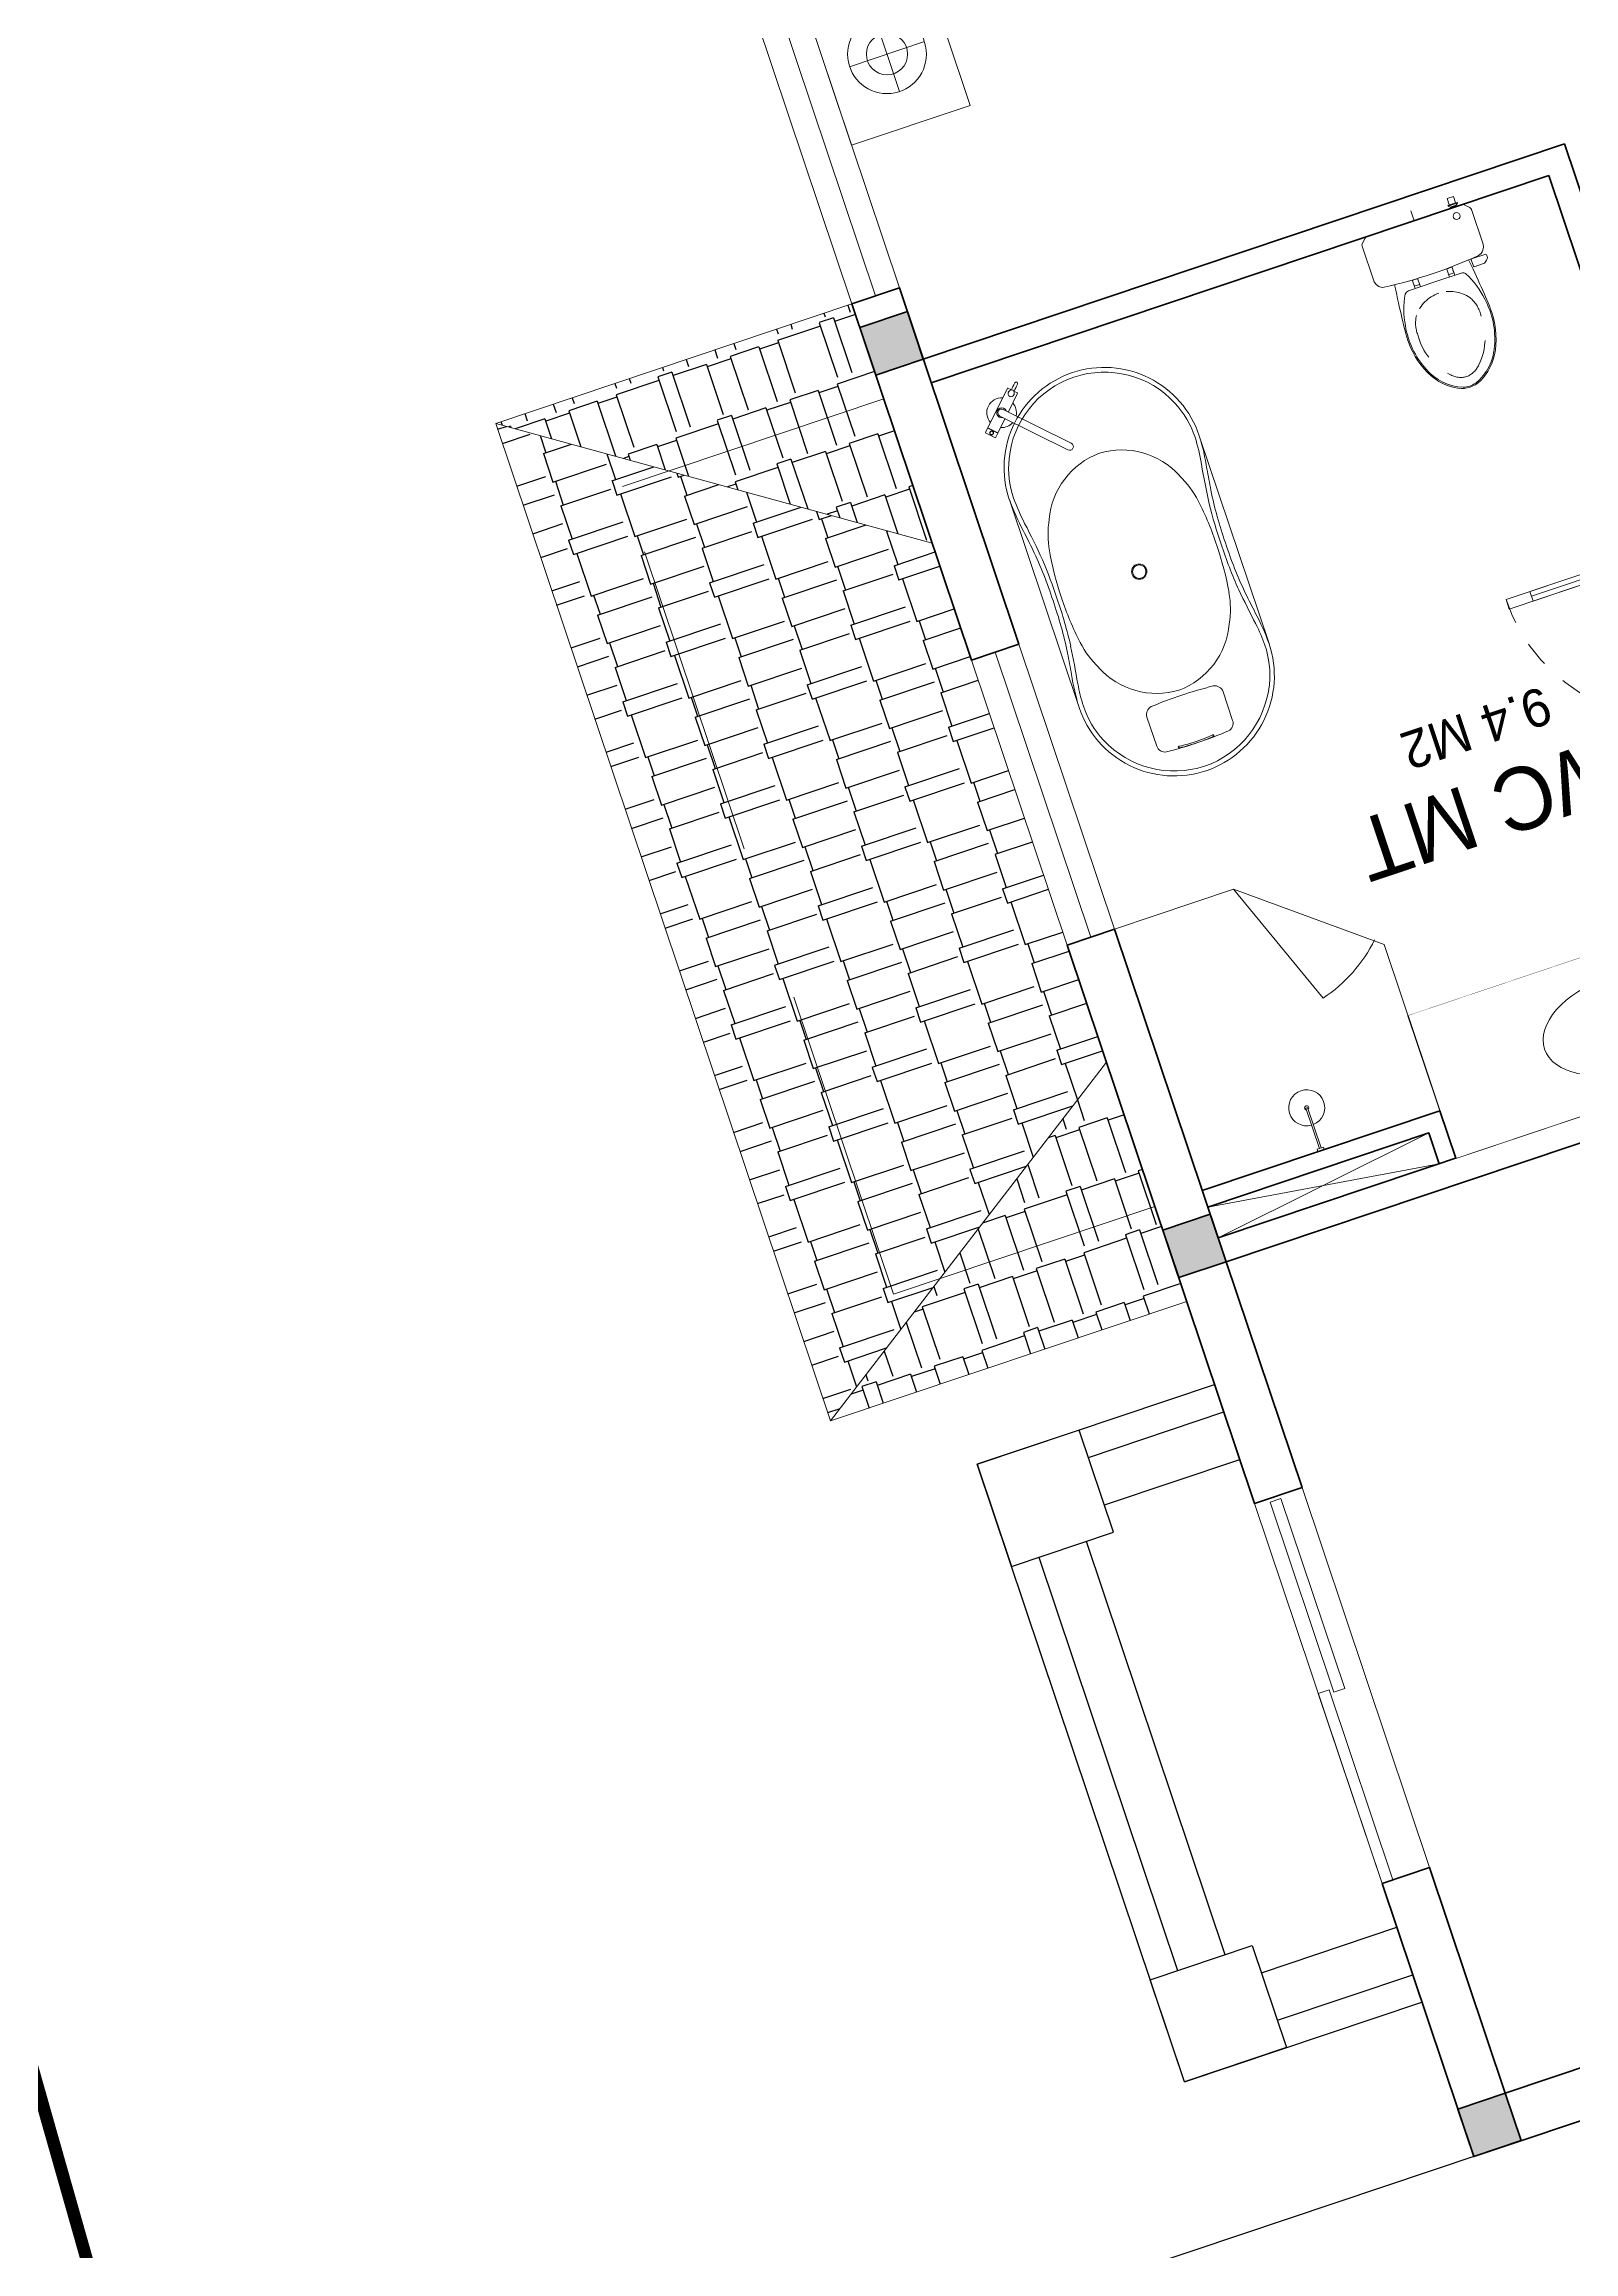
# Model space of a CAD drawing. Header units: metres. Extents: x 568336 to 569219, y 2065964 to 2066430.
# Drawn here: x 568504.24 to 568510.35, y 2066121.38 to 2066130.19 of the extents above; entities that cross this region are included whole.
import ezdxf

# ---------------------------------------------------------------- set-up
doc = ezdxf.new("R2010")
doc.units = ezdxf.units.M
for name, pattern in [('CENTER', [2, 1.25, -0.25, 0.25, -0.25]), ('DASHED', [0.75, 0.5, -0.25]), ('HIDDEN', [0.375, 0.25, -0.125]), ('xref-thap C (mb tang 32-2)$0$HIDDEN', [0.375, 0.25, -0.125]), ('Xref-VCMT-BT3 - tuong bao$0$HIDDEN', [0.375, 0.25, -0.125])]:
    doc.linetypes.add(name, pattern=pattern)
doc.layers.get('0').update_dxf_attribs({"linetype": 'CONTINUOUS'})
doc.layers.get('DEFPOINTS').update_dxf_attribs({"linetype": 'CONTINUOUS'})
for name, color, linetype, lineweight in [('-CONCRETE', 1, 'CONTINUOUS', 35), ('-DOOR', 137, 'CONTINUOUS', 9), ('-FURNITURE', 46, 'CONTINUOUS', 9), ('-HIDE', 3, 'HIDDEN', 13), ('-LINE1', 7, 'CONTINUOUS', 18), ('-RANH GIOI KHU DAT', 12, 'CENTER', 18), ('-TEXT', 7, 'CONTINUOUS', 15), ('-WALL', 4, 'CONTINUOUS', 35), ('Bighome_khuat', 251, 'DASHED', 5), ('TEXT25', 2, 'CONTINUOUS', 13)]:
    doc.layers.add(name, color=color, linetype=linetype, lineweight=lineweight)
for name, color, linetype in [('1-NETMANH', 8, 'CONTINUOUS'), ('13. NET HATCH', 252, 'CONTINUOUS'), ('LoLK', 6, 'CONTINUOUS'), ('SOLO', 7, 'CONTINUOUS')]:
    doc.layers.add(name, color=color, linetype=linetype)
doc.styles.add('T1', font='', dxfattribs={"height": 200})
doc.styles.get('T1').set_extended_font_data('VNgeometric Light')

# ---------------------------------------------------------------- blocks, each defined once
blk = doc.blocks.new('Sink_Cicle')
blk.add_lwpolyline([(17.5, -50), (-17.5, -50), (-17.5, -252.3), (17.5, -252.3)], close=True)
blk.add_circle((0, -300), 17.5)
at = {"layer": 'DEFPOINTS'}
blk.add_line((0, -100), (0, 0), dxfattribs=at)
blk.add_wipeout([(17.5, -50), (-17.5, -50), (-17.5, -252.3), (17.5, -252.3)])
at = {"layer": '-FURNITURE', "linetype": 'Continuous'}
blk.add_ellipse((0, -300), major_axis=(-325, 0), ratio=0.584615, dxfattribs=at)
blk.add_line((-17.5, -237.3), (17.5, -237.3))
blk = doc.blocks.new('*U191')
at = {"ltscale": 300}
blk.add_lwpolyline([(0, 0), (1600, 0), (1600, -600), (0, -600)], close=True, dxfattribs=at)
blk.add_wipeout([(0, 0), (1600, 0), (1600, -600), (0, -600)], dxfattribs=at)
blk.add_blockref('Sink_Cicle', (800, 0), dxfattribs=at)
blk = doc.blocks.new('A$C52EE6B0C')
for p, q in [((-17.21, 15.73), (17.22, 15.73)), ((-17.21, -15.76), (17.25, -15.76))]:
    blk.add_line(p, q)
for radius in [1.2, 1.06]:
    blk.add_circle((0, -0.01), radius)
for centre, radius, start, end in [((-17.24, -0.01), 15.75, 90, 180.006), ((-17.26, 0.1), 14.92, 89.8926, 114.0143), ((-18.18, -21.57), 37.31, 80.3254, 88.5595), ((-17.86, -16.41), 31.44, 80.9553, 88.8517), ((3.49, 116.01), 102.69, 260.8064, 264.3565), ((10, 158.8), 145.24, 261.3218, 262.6566), ((-0.88, 77.07), 62.8, 262.9723, 270.8035), ((0.89, 77.07), 62.8, 269.1965, 277.0277), ((0.58, 84.46), 70.9, 269.5363, 275.751), ((-18.44, 226.88), 214.55, 276.9922, 278.5968), ((-9.99, 158.8), 145.24, 277.3434, 278.6782), ((18.19, -21.57), 37.31, 91.4405, 99.6746), ((17.5, -11.01), 26.04, 90.5716, 98.5262), ((17.38, 0.65), 14.38, 65.524, 90.5716), ((17.25, -0.01), 15.75, 359.994, 90), ((-17.21, 0), 15.03, 114.0143, 180.0588), ((-7.45, -0.4), 12.19, 113.3669, 178.172), ((-5.42, -2.21), 14.69, 98.5198, 117.8513), ((-0.26, -36.68), 49.55, 89.6984, 98.5198), ((-0.44, 89.41), 75.84, 265.3361, 270.3355), ((0.27, -36.68), 49.55, 81.4802, 90.3016), ((5.43, -2.21), 14.69, 62.1487, 81.4802), ((7.46, -0.4), 12.19, 1.828, 66.6331), ((17.03, -0.12), 15.22, 0.4019, 65.524), ((28.3, 2.77), 0.286, 160.8079, 185.6776), ((1.03, 0.06), 27.11, 359.8448, 5.6776), ((28.15, 2.82), 0.123, 123.4741, 160.8079), ((28.12, 2.87), 0.0732, 85.7912, 123.4741), ((28.11, 2.83), 0.109, 39.0943, 85.7912), ((27.99, 2.72), 0.275, 4.9413, 41.0024), ((1.84, 0.05), 26.56, 359.8607, 5.8154), ((-17.24, -0.02), 15.75, 179.994, 270), ((-17.21, -0.03), 15.03, 179.9411, 245.9857), ((-7.45, 0.37), 12.19, 181.828, 246.6331), ((7.46, 0.37), 12.19, 293.3669, 358.172), ((17.25, -0.02), 15.75, 270, 0.006), ((17.03, 0.09), 15.22, 294.476, 359.5981), ((1.03, -0.09), 27.11, 354.3224, 0.1552), ((28.3, -2.8), 0.286, 174.3224, 199.1921), ((28.15, -2.85), 0.123, 199.1921, 236.5259), ((28.12, -2.89), 0.0732, 236.5259, 274.2088), ((28.11, -2.86), 0.109, 274.2088, 320.9057), ((27.99, -2.75), 0.275, 318.9976, 355.0587), ((1.84, -0.08), 26.56, 354.1846, 0.1393), ((-17.26, -0.13), 14.92, 245.9857, 270.1074), ((3.49, -116.04), 102.69, 95.6435, 99.1936), ((-5.42, 2.18), 14.69, 242.1487, 261.4802), ((-0.26, 36.65), 49.55, 261.4802, 270.3016), ((-0.44, -89.44), 75.84, 89.6645, 94.6639), ((0.27, 36.65), 49.55, 269.6984, 278.5198), ((0.58, -84.49), 70.9, 84.249, 90.4637), ((5.43, 2.18), 14.69, 278.5198, 297.8513), ((17.38, -0.67), 14.38, 269.4284, 294.476), ((-18.18, 21.54), 37.31, 271.4405, 279.6746), ((-17.86, 16.38), 31.44, 271.1483, 279.0447), ((10, -158.82), 145.24, 97.3434, 98.6782), ((-0.88, -77.1), 62.8, 89.1965, 97.0277), ((0.89, -77.1), 62.8, 82.9723, 90.8035), ((-18.44, -226.91), 214.55, 81.4032, 83.0078), ((-9.99, -158.82), 145.24, 81.3218, 82.6566), ((18.19, 21.54), 37.31, 260.3254, 268.5595), ((17.5, 10.99), 26.04, 261.4738, 269.4284)]:
    blk.add_arc(centre, radius, start, end)
at = {"layer": 'DEFPOINTS'}
for tag, p in [('MODELNUMBER', (0, 0)), ('TRADENAME', (0, 0)), ('PRODUCT', (0, 0)), ('MATERIAL', (0, -0.01))]:
    blk.add_attdef(tag, p, '', height=0.001, dxfattribs=at)
blk = doc.blocks.new('A$C4D835AF5')
at = {"layer": '-FURNITURE', "ltscale": 8}
for p, q in [((-3.94, 0.33), (-3.94, 0.87)), ((-3.86, 0.31), (-3.92, 0.31)), ((3.15, 0.91), (-3.9, 0.91)), ((-3.55, 0.46), (-3.55, 0.49)), ((-3.34, 0.49), (-3.34, 0.46)), ((-0.59, 0), (-0.59, -12.09)), ((0.59, 0), (0.59, -12.09)), ((3.15, -0.91), (3.15, 0.91)), ((3.17, 0.9), (3.15, 0.9)), ((3.17, -0.9), (3.17, 0.9)), ((3.19, 0.91), (3.98, 0.91)), ((4, -0.89), (4, 0.89)), ((-3.94, -0.87), (-3.94, -0.33)), ((-3.86, -0.31), (-3.92, -0.31)), ((-0.59, -0.91), (-3.9, -0.91)), ((-3.7, -0.45), (-3.7, -0.42)), ((-3.63, -0.46), (-3.62, -0.45)), ((-3.59, -0.47), (-3.59, -0.46)), ((-3.52, -0.47), (-3.52, -0.47)), ((-3.48, -0.49), (-3.49, -0.47)), ((-3.41, -0.49), (-3.4, -0.47)), ((-3.37, -0.47), (-3.37, -0.47)), ((-3.3, -0.47), (-3.3, -0.46)), ((-3.26, -0.46), (-3.27, -0.45)), ((-3.19, -0.45), (-3.19, -0.42)), ((3.15, -0.91), (0.59, -0.91)), ((3.17, -0.9), (3.15, -0.9)), ((3.19, -0.91), (3.98, -0.91))]:
    blk.add_line(p, q, dxfattribs=at)
for radius in [0.311, 0.264]:
    blk.add_circle((3.58, 0), radius, dxfattribs=at)
for centre, radius, start, end in [((-5.16, 0), 0.25, 92.2606, 178.0931), ((-5.17, -0.01), 0.24, 175.3989, 267.6837), ((-5.41, -2528.91), 2529.16, 89.96608, 89.99458), ((-3.9, 0.87), 0.0394, 90, 180), ((-3.92, 0.33), 0.0197, 180, 270), ((-3.44, -0.18), 0.68, 90.0156, 98.8981), ((-3.45, -0.18), 0.68, 81.1019, 89.9843), ((0, 0), 2.36, 22.5403, 157.4597), ((0, 0), 0.787, 318.5904, 221.4096), ((0, 0), 0.591, 0, 180), ((3.19, 0.89), 0.0197, 90, 180), ((3.98, 0.89), 0.0197, 0, 90), ((-4.56, 275.44), 275.69, 269.8714, 270.1344), ((-3.92, -0.33), 0.0197, 90, 180), ((-3.9, -0.87), 0.0394, 180, 270), ((-3.69, -0.45), 0.0116, 184.9731, 258.0341), ((-3.65, -0.25), 0.212, 257.2816, 272.5837), ((-3.64, -0.45), 0.0113, 272.4657, 345.4476), ((-3.58, -0.47), 0.0111, 186.415, 247.4427), ((-3.54, -0.29), 0.191, 257.5175, 274.7853), ((-3.53, -0.47), 0.013, 270.8628, 343.9334), ((-3.47, -0.49), 0.0123, 192.379, 260.1423), ((-3.45, -0.3), 0.207, 262.2006, 277.9341), ((-3.42, -0.49), 0.0113, 277.3078, 350.62), ((-3.36, -0.47), 0.012, 194.1286, 259.0417), ((-3.34, -0.27), 0.209, 264.2063, 279.0284), ((-3.31, -0.47), 0.013, 269.1876, 350.2219), ((-3.25, -0.45), 0.0111, 194.1922, 261.8514), ((-3.24, -0.24), 0.225, 267.1756, 281.6728), ((-3.2, -0.45), 0.0128, 280.6032, 352.1474), ((0, 0), 2.36, 202.5403, 255.4906), ((0, 0), 2.36, 284.5093, 337.4597), ((3.19, -0.89), 0.0197, 180, 270), ((3.98, -0.89), 0.0197, 270, 0), ((0, -12.09), 0.591, 180, 0)]:
    blk.add_arc(centre, radius, start, end, dxfattribs=at)
blk.add_ellipse((-3.44, 0), major_axis=(0.555, 0), ratio=0.849194, dxfattribs=at)
for tag, p in [('MODELNUMBER', (0, 0.01)), ('TRADENAME', (0, 0.01)), ('PRODUCT', (0, 0.01)), ('MATERIAL', (0, 0))]:
    blk.add_attdef(tag, p, '', height=0.001, dxfattribs=at)
blk = doc.blocks.new('A$C513779E1')
at = {"layer": '-FURNITURE', "ltscale": 5}
for p, q in [((-155.7, -560.1), (-155.7, -682.4)), ((164.3, -560.8), (164.3, -681.6))]:
    blk.add_line(p, q, dxfattribs=at)
for centre, radius, start, end in [((-121.5, -559.8), 34.2, 97.7975, 180.47864), ((-0.7, -2204.4), 1683.2, 85.38531, 94.27463), ((130.1, -560.6), 34.2, 359.55879, 82.23993), ((-121.5, -682.7), 34.2, 179.46505, 262.14619), ((130.1, -681.9), 34.2, 277.70376, 0.3849), ((-1.1, 961.9), 1683.2, 265.73815, 274.62744)]:
    blk.add_arc(centre, radius, start, end, dxfattribs=at)
at = {"layer": '-FURNITURE', "ltscale": 8}
ref = blk.add_blockref('A$C4D835AF5', (-319.2, 776.1), dxfattribs=dict(at, xscale=-25.08682081009749, yscale=25.08682081009749, zscale=25.08682081009749, rotation=45))
ref.add_attrib('MODELNUMBER', 'K-T97328-4', (-319.3, 776.3), dxfattribs={"layer": 'DEFPOINTS', "height": 0.0251, "rotation": 225})
ref.add_attrib('TRADENAME', 'PURIST', (-319.2, 776.3), dxfattribs={"layer": 'DEFPOINTS', "height": 0.0251, "rotation": 225})
ref.add_attrib('PRODUCT', 'BATH FILLER', (-319.2, 776.2), dxfattribs={"layer": 'DEFPOINTS', "height": 0.0251, "rotation": 225})
ref.add_attrib('MATERIAL', 'PREMIUM MATERIALS', (-319.2, 776.2), dxfattribs={"layer": 'DEFPOINTS', "height": 0.0251, "rotation": 225})
at = {"layer": '-FURNITURE', "xscale": 25.39829667096628, "yscale": 25.39829667096628, "zscale": 25.39829667096628, "rotation": 270}
blk.add_blockref('A$C52EE6B0C', (0, 0), dxfattribs=at).add_auto_attribs({'MODELNUMBER': 'K-1800', 'TRADENAME': 'ABRAZO', 'PRODUCT': 'BATH', 'MATERIAL': 'LITHOCAST'})
blk = doc.blocks.new('shower')
for points in [[(180919.3, -32316.5), (180912.3, -32316.5), (180912.3, -32146.6), (180919.3, -32146.6)], [(180929.4, -32326.6), (180902.3, -32326.6), (180902.3, -32316.5), (180929.4, -32316.5)]]:
    blk.add_lwpolyline(points, close=True)
for radius, start, end in [(72, 272.79067, 267.20933), (8.35, 294.83554, 245.16446)]:
    blk.add_arc((180915.8, -32146.6), radius, start, end)
blk = doc.blocks.new('A$C18091ED7')
for p, q in [((0, -42.1), (0, 0)), ((146.1, -26.6), (179.2, -26.6)), ((146.1, -26.6), (146.1, -30.2)), ((146.1, -30.2), (165.8, -30.2)), ((153.1, -36.8), (146.1, -30.2)), ((152.3, 0), (152.3, -26.6)), ((152.3, 0), (179.2, 0)), ((153.1, -36.8), (165.8, -36.8)), ((153.1, -39.7), (153.1, -36.8)), ((153.1, -39.7), (178.4, -39.7)), ((153.1, -39.7), (178.4, -39.7)), ((153.1, -39.7), (153.1, -42.1)), ((185.4, -30.2), (165.8, -30.2)), ((178.4, -36.8), (165.8, -36.8)), ((185.4, -30.2), (178.4, -36.8)), ((178.4, -36.8), (178.4, -39.7)), ((178.4, -39.7), (178.4, -42.1)), ((179.2, 0), (179.2, -26.6)), ((179.2, -26.6), (185.4, -26.6)), ((185.4, -26.6), (185.4, -30.2)), ((165.4, -262), (165.4, -289.7)), ((167.9, -259.5), (228.1, -259.5)), ((230.6, -274.3), (230.6, -262)), ((-83.3, -267.4), (-83.3, -300)), ((-83.3, -278.5), (-83.3, -287.6)), ((-60.9, -290), (-83.3, -290)), ((-62.9, -265.4), (-81.3, -265.4)), ((-60.9, -267.4), (-60.9, -300)), ((60.9, -267.4), (60.9, -300)), ((60.9, -290), (83.3, -290)), ((62.9, -265.4), (81.3, -265.4)), ((83.3, -267.4), (83.3, -300)), ((83.3, -278.5), (83.3, -287.6)), ((167.9, -292.2), (206.7, -292.2))]:
    blk.add_line(p, q)
for points in [[(230, -218.5, -0.137407), (225.5, -234.6), (221.8, -240.7, -0.236081), (198.3, -255.5, -0.051961), (-198.3, -255.5, -0.236081), (-221.8, -240.7), (-225.5, -234.6, -0.137407), (-230, -218.5), (-230, -72, -0.198912), (-226.4, -63.2), (-208.9, -45.8, -0.198912), (-200.1, -42.1), (0, -42.1), (200.1, -42.1, -0.198912), (208.9, -45.8), (226.4, -63.2, -0.198912), (230, -72)], [(144.1, -619, -0.212405), (26.3, -734.5, -0.027685), (-0.6, -738.6, -0.022279), (-26.3, -734.5, -0.212405), (-144.1, -619, -0.142796), (-167.2, -428, -0.093005), (-127.9, -309.1, -0.256439), (-111.2, -300), (0, -300), (111.2, -300, -0.256439), (127.9, -309.1, -0.093005), (167.2, -428, -0.142796)]]:
    blk.add_lwpolyline(points, format="xyb", close=True)
at = {"linetype": 'xref-thap C (mb tang 32-2)$0$HIDDEN', "ltscale": 100}
blk.add_lwpolyline([(61, -669, -0.199031), (0, -698.8, -0.199031), (-61, -669, -0.218924), (-131.9, -478.3, -0.153791), (-112.5, -404, -0.236701), (0, -347.6, -0.236701), (112.5, -404, -0.153791), (131.9, -478.3, -0.218924)], format="xyb", close=True, dxfattribs=at)
blk.add_circle((165.8, -78.4), 13.9)
for centre, radius, start, end in [((167.9, -262), 2.47, 90, 180), ((-81.3, -267.4), 1.98, 90, 180), ((-62.9, -267.4), 1.98, 0, 90), ((62.9, -267.4), 1.98, 90, 180), ((81.3, -267.4), 1.98, 0, 90), ((167.9, -289.7), 2.47, 180, 270), ((206.7, -276.7), 15.5, 270, 306.46585), ((168.4, -224.8), 80.1, 306.46585, 320.31229), ((228.1, -274.3), 2.47, 320.31229, 0)]:
    blk.add_arc(centre, radius, start, end)
for points in [[(-155.6, -259.5), (-156.6, -267.3), (-164.3, -328.4), (-169.2, -385.1), (-183.7, -527.8), (-135.6, -679.1), (-50.3, -735.2), (-19.7, -741.1), (0, -743.7)], [(155.6, -259.5), (156.6, -267.3), (164.3, -328.4), (169.2, -385.1), (183.7, -527.8), (135.6, -679.1), (50.3, -735.2), (19.7, -741.1), (0, -743.7)]]:
    blk.add_open_spline(points, degree=3, knots=[130.613938, 130.613938, 130.613938, 130.613938, 152.852109, 311.129351, 417.703951, 561.383393, 697.692632, 710.812262, 710.812262, 710.812262, 710.812262])
blk = doc.blocks.new('*U96')
at = {"color": 251}
blk.add_line((-70, 100), (-70, 600), dxfattribs=at)
for points in [[(-50, 0), (-50, 700), (-90, 700), (-90, 0)], [(-50, 100), (-90, 100), (-90, 600), (-50, 600)], [(-800, -100), (-740, -100), (-740, -40), (-750, -40), (-750, 0), (-800, 0)], [(0, -100), (-60, -100), (-60, -40), (-50, -40), (-50, 0), (0, 0)]]:
    blk.add_lwpolyline(points, close=True)
at = {"layer": 'Bighome_khuat', "linetype": 'Xref-VCMT-BT3 - tuong bao$0$HIDDEN'}
blk.add_arc((-50, 0), 700, 90, 180, dxfattribs=at)
blk = doc.blocks.new('A$C8a974c9c')
for p, q in [((1750.1, 2957.4), (1750.1, 2642.6)), ((1592.7, 2800), (1907.5, 2800)), ((1343, 2500), (1343, 700)), ((1750.1, 242.6), (1750.1, 557.4)), ((1592.7, 400), (1907.5, 400))]:
    blk.add_line(p, q)
for points in [[(2000, 3100), (1500.2, 3100), (1500.2, 2500), (2000, 2500)], [(1891, 2360), (1514.5, 2360), (1514.5, 1642.5), (1891, 1642.5)], [(1891, 840), (1514.5, 840), (1514.5, 1557.5), (1891, 1557.5)], [(2000, 100), (1500.2, 100), (1500.2, 700), (2000, 700)]]:
    blk.add_lwpolyline(points, close=True)
blk.add_lwpolyline([(2000, 2500), (0, 2500), (0, 700), (2000, 700), (2000, 2500)])
for centre, radius in [((1750.1, 2800), 157.4), ((1750.1, 2800), 82.4), ((1750.1, 400), 157.4), ((1750.1, 400), 82.4)]:
    blk.add_circle(centre, radius)
blk = doc.blocks.new('A$C5C575821')
at = {"layer": '-CONCRETE'}
h = blk.add_hatch(color=256, dxfattribs=at)
h.dxf.hatch_style = 1
h.paths.add_polyline_path([(0, 200), (0, 0), (200, 0), (200, 200)])
blk.add_lwpolyline([(0, 0), (200, 0), (200, 200), (0, 200)], close=True, dxfattribs=at)
blk = doc.blocks.new('BT2-T2.2')
at = {"layer": '13. NET HATCH'}
h = blk.add_hatch(dxfattribs=at)
h.set_pattern_fill('MAIGO-02', color=256, scale=0.02, angle=-161.44484)
h.set_pattern_definition([(198.55516, (568719.79506, 2066183.92585), (-0.40711683, -0.3898152), [0.12, -0.1, 0.14, -0.06, 0.18, -0.08]), (198.55516, (568719.68448, 2066183.87818), (-0.40711683, -0.3898152), [0.1, -0.38, 0.08, -0.12]), (198.55516, (568719.449, 2066183.8255), (-0.40711683, -0.3898152), [0.06, -0.62]), (288.55516, (568719.79506, 2066183.92585), (0.23753522, -0.17342727), [0.23, -0.73]), (288.55516, (568719.6813, 2066183.88766), (0.23753522, -0.17342727), [0.225, -0.735]), (288.55516, (568719.5865, 2066183.85584), (0.23753522, -0.17342727), [0.21, -0.75]), (288.55516, (568719.449, 2066183.82551), (0.23753522, -0.17342727), [0.23, -0.73]), (288.55516, (568719.39212, 2066183.80642), (0.23753522, -0.17342727), [0.23, -0.73]), (288.55516, (568719.22625, 2066183.73492), (0.23753522, -0.17342727), [0.22, -0.74])])
h.paths.add_polyline_path([(568506.0422, 2066128.6791), (568507.7848, 2066128.2012), (568507.687, 2066128.4929), (568507.4642, 2066129.1565)])
h.paths.add_polyline_path([(568507.3787, 2066124.6975), (568508.8007, 2066125.1748), (568508.4801, 2066126.13)])
h = blk.add_hatch(dxfattribs=at)
h.set_pattern_fill('MAIGO-02', color=256, scale=0.02, angle=-71.44484)
h.set_pattern_definition([(288.55516, (568719.79506, 2066183.92585), (0.3898152, -0.40711683), [0.12, -0.1, 0.14, -0.06, 0.18, -0.08]), (288.55516, (568719.84272, 2066183.81527), (0.3898152, -0.40711683), [0.1, -0.38, 0.08, -0.12]), (288.55516, (568719.8954, 2066183.5798), (0.3898152, -0.40711683), [0.06, -0.62]), (18.55516, (568719.79506, 2066183.92585), (0.17342727, 0.23753522), [0.23, -0.73]), (18.55516, (568719.83324, 2066183.81209), (0.17342727, 0.23753522), [0.225, -0.735]), (18.55516, (568719.86507, 2066183.71729), (0.17342727, 0.23753522), [0.21, -0.75]), (18.55516, (568719.8954, 2066183.57979), (0.17342727, 0.23753522), [0.23, -0.73]), (18.55516, (568719.91449, 2066183.5229), (0.17342727, 0.23753522), [0.23, -0.73]), (18.55516, (568719.98599, 2066183.35704), (0.17342727, 0.23753522), [0.22, -0.74])])
h.paths.add_polyline_path([(568508.0688, 2066127.3552), (568507.7848, 2066128.2012), (568506.0422, 2066128.6791), (568507.3787, 2066124.6975), (568508.4801, 2066126.13)])
at = {"layer": '-DOOR'}
for points in [[(568507.4642, 2066129.1565), (568507.6538, 2066129.2201), (568507.272, 2066130.3577), (568507.0823, 2066130.2941)], [(568507.9415, 2066127.7344), (568508.1311, 2066127.7981), (568508.513, 2066126.6605), (568508.3234, 2066126.5968)], [(568509.77, 2066122.9157), (568509.5804, 2066122.852), (568509.0713, 2066124.3688), (568509.2609, 2066124.4325)], [(568509.3882, 2066123.6152), (568509.4316, 2066123.6298), (568509.177, 2066124.3882), (568509.1336, 2066124.3736)], [(568509.5804, 2066122.852), (568509.6238, 2066122.8666), (568509.3692, 2066123.625), (568509.3258, 2066123.6104)]]:
    blk.add_lwpolyline(points, close=True, dxfattribs=at)
for points in [[(568507.1771, 2066130.3259), (568507.559, 2066129.1883)], [(568508.4182, 2066126.6286), (568508.0363, 2066127.7663)]]:
    blk.add_lwpolyline(points, dxfattribs=at)
at = {"layer": '-FURNITURE'}
blk.add_lwpolyline([(568508.987, 2066126.8196), (568509.3451, 2066126.3852)], dxfattribs=at)
blk.add_arc((568509.0136, 2066126.8853), 0.6, 303.54031, 333.55517, dxfattribs=at)
at = {"layer": '-HIDE', "ltscale": 5}
for p, q in [((568506.5487, 2066128.4272), (568507.5915, 2066128.7773)), ((568507.6306, 2066125.204), (568506.5487, 2066128.4272)), ((568508.6734, 2066125.554), (568507.6306, 2066125.204))]:
    blk.add_line(p, q, dxfattribs=at)
at = {"layer": '-LINE1'}
for p, q in [((568506.0422, 2066128.6791), (568507.4642, 2066129.1565)), ((568507.3787, 2066124.6975), (568506.0422, 2066128.6791)), ((568508.8007, 2066125.1748), (568507.3787, 2066124.6975))]:
    blk.add_line(p, q, dxfattribs=at)
for points in [[(568506.0422, 2066128.6791), (568507.7848, 2066128.2012)], [(568507.3787, 2066124.6975), (568508.4801, 2066126.13)], [(568509.7395, 2066122.378), (568508.7915, 2066122.0598), (568507.9641, 2066124.5246), (568508.9121, 2066124.8428)]]:
    blk.add_lwpolyline(points, dxfattribs=at)
at = {"layer": '-RANH GIOI KHU DAT', "linetype": 'HIDDEN', "ltscale": 10, "const_width": 0.05}
blk.add_lwpolyline([(568522.1474, 2066123.7475), (568505.3314, 2066118.1041), (568501.2287, 2066132.5568), (568504.6039, 2066138.9561), (568515.7843, 2066142.7082), (568522.1474, 2066123.7475)], dxfattribs=at)
at = {"layer": '-WALL'}
for p, q in [((568510.3089, 2066129.7949), (568507.7493, 2066128.9357)), ((568510.3089, 2066129.7949), (568510.8181, 2066128.2781)), ((568510.2459, 2066129.6683), (568507.7811, 2066128.8409)), ((568510.2459, 2066129.6683), (568510.7233, 2066128.2463)), ((568507.6538, 2066129.2201), (568508.1311, 2066127.7981)), ((568507.4642, 2066129.1565), (568507.9415, 2066127.7344)), ((568513.7619, 2066127.0511), (568508.9267, 2066125.428)), ((568513.9833, 2066127.0199), (568508.9585, 2066125.3332)), ((568508.513, 2066126.6605), (568508.9267, 2066125.428)), ((568508.3234, 2066126.5968), (568509.0713, 2066124.3688)), ((568508.9585, 2066125.3332), (568509.2609, 2066124.4325)), ((568519.6162, 2066125.0075), (568509.9464, 2066121.7616)), ((568509.77, 2066122.9157), (568510.0724, 2066122.0149)), ((568509.5804, 2066122.852), (568509.9464, 2066121.7616))]:
    blk.add_line(p, q, dxfattribs=at)
for points in [[(568507.6538, 2066129.2201), (568507.4642, 2066129.1565)], [(568508.1311, 2066127.7981), (568507.9415, 2066127.7344)], [(568508.513, 2066126.6605), (568508.3234, 2066126.5968)], [(568509.2609, 2066124.4325), (568509.0713, 2066124.3688)], [(568510.0724, 2066122.0149), (568515.2868, 2066123.7652)], [(568509.77, 2066122.9157), (568509.5804, 2066122.852)]]:
    blk.add_lwpolyline(points, dxfattribs=at)
at = {"layer": '1-NETMANH'}
for p, q in [((568507.9641, 2066124.5246), (568508.9121, 2066124.8428)), ((568508.7915, 2066122.0598), (568507.9641, 2066124.5246)), ((568508.7915, 2066122.0598), (568509.7395, 2066122.378))]:
    blk.add_line(p, q, dxfattribs=at)
at = {"layer": 'SOLO'}
for points in [[(568508.4084, 2066124.5524), (568508.9487, 2066124.7338)], [(568508.472, 2066124.3628), (568509.0124, 2066124.5442)], [(568508.3996, 2066124.2172), (568508.9533, 2066122.5677)], [(568508.21, 2066124.1536), (568508.7637, 2066122.504)], [(568509.0989, 2066122.4952), (568509.6393, 2066122.6766)], [(568509.1625, 2066122.3056), (568509.7029, 2066122.487)]]:
    blk.add_lwpolyline(points, dxfattribs=at)
for points in [[(568507.9641, 2066124.5246), (568508.101, 2066124.117), (568508.5086, 2066124.2538), (568508.3718, 2066124.6615)], [(568508.7915, 2066122.0598), (568508.6547, 2066122.4674), (568509.0623, 2066122.6043), (568509.1991, 2066122.1966)]]:
    blk.add_lwpolyline(points, close=True, dxfattribs=at)
at = {"layer": '-DOOR', "xscale": 0.0009999999999999998, "yscale": 0.0009999999999999998, "zscale": 0.0009999999999999998, "rotation": 108.555162962648}
blk.add_blockref('*U96', (568510.7233, 2066128.2463), dxfattribs=at)
at = {"layer": '-FURNITURE', "yscale": 0.001, "zscale": 0.001}
for name, p, xscale, rotation in [('A$C8a974c9c', (568509.3907, 2066130.3306), -0.001, 18.55516296264799), ('A$C18091ED7', (568509.6959, 2066129.5281), 0.001, 18.55516296264795), ('shower', (568327.5387, 2066098.8524), 0.001, 18.55516296264797)]:
    blk.add_blockref(name, p, dxfattribs=dict(at, xscale=xscale, rotation=rotation))
at = {"layer": '-WALL', "xscale": 0.001, "yscale": 0.001, "zscale": 0.001, "rotation": 198.555162962648}
for p in [(568507.6856, 2066129.1253), (568508.8949, 2066125.5228), (568510.0724, 2066122.0149)]:
    blk.add_blockref('A$C5C575821', p, dxfattribs=at)
at = {"xscale": 0.001, "yscale": 0.001, "zscale": 0.001, "rotation": 18.55516296264797}
blk.add_blockref('A$C513779E1', (568508.6114, 2066128.0875), dxfattribs=at)
at = {"layer": 'TEXT25', "style": 'T1'}
blk.add_text('9.4 M2', height=0.15, rotation=198.55516, dxfattribs=at).set_placement((568510.2234, 2066127.6313))
at = {"layer": '-FURNITURE', "extrusion": (0, 0, -1), "xscale": -0.001, "yscale": 0.001, "zscale": -0.001, "rotation": 161.444837037352}
blk.add_blockref('*U191', (-568511.3915, 2066126.2554), dxfattribs=at)
at = {"layer": '-FURNITURE'}
for points in [[(568509.8747, 2066125.7463), (568509.5883, 2066126.5995), (568508.987, 2066126.8196), (568508.513, 2066126.6605)], [(568509.767, 2066125.8472), (568508.9267, 2066125.428)], [(568509.8083, 2066125.724), (568508.8853, 2066125.5513)]]:
    blk.add_lwpolyline(points, dxfattribs=at)
at = {"layer": '-WALL'}
for p, q in [((568508.863, 2066125.6177), (568509.8111, 2066125.9359)), ((568509.8111, 2066125.9359), (568509.8747, 2066125.7463)), ((568508.8853, 2066125.5513), (568509.767, 2066125.8472)), ((568509.767, 2066125.8472), (568509.8083, 2066125.724))]:
    blk.add_line(p, q, dxfattribs=at)
at = {"layer": '-TEXT', "color": 2}
blk.add_text('WC MT', height=0.25, rotation=198.55516, dxfattribs=at).set_placement((568510.5232, 2066127.4433))

msp = doc.modelspace()

# ---------------------------------------------------------------- block references
at = {"layer": 'LoLK'}
msp.add_blockref('BT2-T2.2', (0, 0), dxfattribs=at)

# ---------------------------------------------------------------- next in the draw order: linework, layer by layer
msp.add_line((568680.0786, 2066178.858), (568504.6951, 2066120.0002))

doc.saveas('drawing.dxf')
